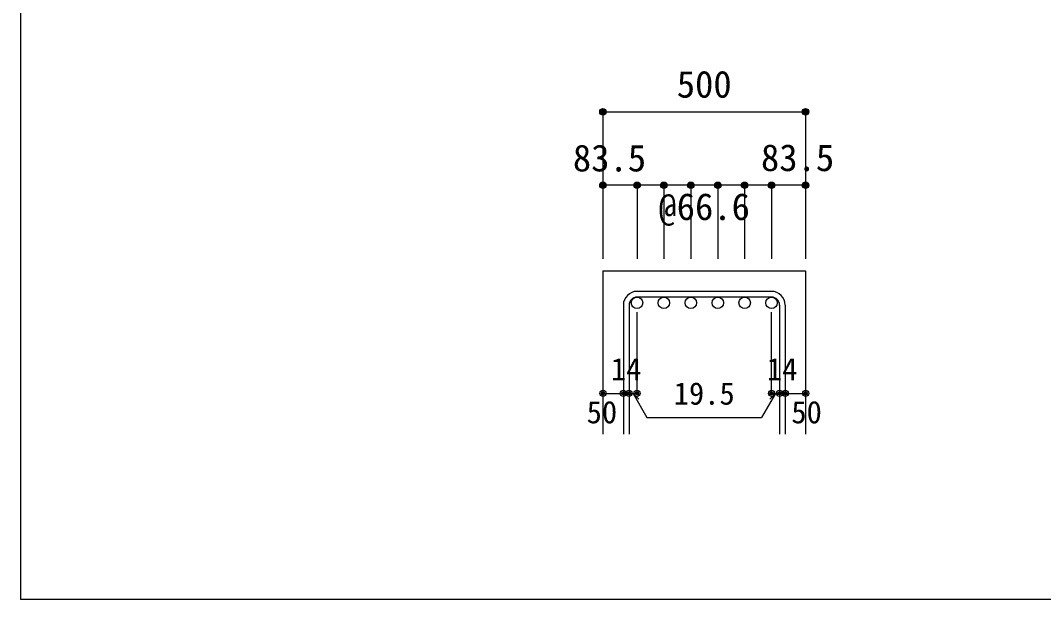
# Model space of a CAD drawing. Units: millimetres at full size, sheet at 1:30; details may follow other scales. Extents: x -5973 to 5954, y -4195 to 4201.
# Drawn here: x -5973 to -3464, y -4195 to -2776 of the extents above; entities that cross this region are included whole.
import ezdxf
from ezdxf.enums import TextEntityAlignment as Align

# ---------------------------------------------------------------- set-up
doc = ezdxf.new("R2010")
doc.units = ezdxf.units.MM
doc.header["$LTSCALE"] = 30
doc.header["$PDMODE"] = 32
doc.header["$PDSIZE"] = 15
for name, color, linetype in [('0-1_躯体線', 2, 'Continuous'), ('0-5_基礎梁筋', 7, 'Continuous'), ('0-6_スタラップ筋', 7, 'Continuous'), ('0-D_寸法', 4, 'Continuous'), ('F-0_枠', 6, 'Continuous')]:
    doc.layers.add(name, color=color, linetype=linetype)
doc.styles.add('ＭＳ ゴシック', font='')
doc.styles.get('ＭＳ ゴシック').set_extended_font_data('MS Gothic')

msp = doc.modelspace()

# ---------------------------------------------------------------- linework, layer by layer
at = {"layer": '0-1_躯体線'}
for p, q in [((-4544.3, -3389.89), (-4544.3, -3789.89)), ((-4544.3, -3389.89), (-4047.3, -3389.89)), ((-4047.3, -3389.89), (-4047.3, -3789.89))]:
    msp.add_line(p, q, dxfattribs=at)
at = {"layer": '0-5_基礎梁筋', "color": 3}
for centre in [(-4460.8, -3467.89), (-4394.8, -3467.89), (-4328.8, -3467.89), (-4262.8, -3467.89), (-4196.8, -3467.89), (-4130.8, -3467.89)]:
    msp.add_circle(centre, 14, dxfattribs=at)
at = {"layer": '0-6_スタラップ筋'}
for p, q in [((-4130.8, -3439.89), (-4460.8, -3439.89)), ((-4130.8, -3453.89), (-4460.8, -3453.89)), ((-4494.3, -3473.39), (-4494.3, -3789.89)), ((-4480.3, -3473.39), (-4480.3, -3789.89)), ((-4111.3, -3473.39), (-4111.3, -3789.89)), ((-4097.3, -3473.39), (-4097.3, -3789.89))]:
    msp.add_line(p, q, dxfattribs=at)
for centre, radius, start, end in [((-4460.8, -3473.39), 33.5, 90, 180), ((-4460.8, -3473.39), 19.5, 90, 180), ((-4130.8, -3473.39), 33.5, 0, 90), ((-4130.8, -3473.39), 19.5, 0, 90)]:
    msp.add_arc(centre, radius, start, end, dxfattribs=at)
at = {"layer": '0-D_寸法'}
for p, q in [((-4544.3, -2999.89), (-4544.3, -3179.89)), ((-4544.3, -2999.89), (-4047.3, -2999.89)), ((-4544.3, -2999.89), (-4047.3, -2999.89)), ((-4047.3, -2999.89), (-4047.3, -3179.89)), ((-4460.8, -3179.89), (-4544.3, -3179.89)), ((-4544.3, -3179.89), (-4544.3, -3359.89)), ((-4295.8, -3179.89), (-4460.8, -3179.89)), ((-4460.8, -3179.89), (-4460.8, -3359.89)), ((-4394.8, -3179.89), (-4394.8, -3359.89)), ((-4328.8, -3179.89), (-4328.8, -3359.89)), ((-4130.8, -3179.89), (-4295.8, -3179.89)), ((-4262.8, -3179.89), (-4262.8, -3359.89)), ((-4196.8, -3179.89), (-4196.8, -3359.89)), ((-4047.3, -3179.89), (-4130.8, -3179.89)), ((-4130.8, -3179.89), (-4130.8, -3359.89)), ((-4047.3, -3179.89), (-4047.3, -3359.89)), ((-4460.8, -3689.89), (-4460.8, -3490.56)), ((-4130.8, -3689.89), (-4130.8, -3490.56)), ((-4544.3, -3689.89), (-4494.3, -3689.89)), ((-4494.3, -3689.89), (-4460.8, -3689.89)), ((-4470.55, -3689.89), (-4456.41, -3704.04)), ((-4470.55, -3689.89), (-4436.33, -3749.17)), ((-4121.05, -3689.89), (-4155.27, -3749.17)), ((-4121.05, -3689.89), (-4135.19, -3704.04)), ((-4130.8, -3689.89), (-4047.3, -3689.89)), ((-4111.3, -3689.89), (-4097.3, -3689.89)), ((-4436.33, -3749.17), (-4155.27, -3749.17))]:
    msp.add_line(p, q, dxfattribs=at)
msp.add_lwpolyline([(-4047.3, -2999.89), (-4047.3, -3179.89), (-4047.3, -3359.89)], dxfattribs=at)
for centre, radius in [((-4544.3, -2999.89), 8), ((-4544.3, -2999.89), 7.2), ((-4544.3, -2999.89), 6.4), ((-4544.3, -2999.89), 5.6), ((-4544.3, -2999.89), 4.8), ((-4544.3, -2999.89), 4), ((-4544.3, -2999.89), 3.2), ((-4544.3, -2999.89), 2.4), ((-4544.3, -2999.89), 1.6), ((-4544.3, -2999.89), 0.8), ((-4047.3, -2999.89), 8), ((-4047.3, -2999.89), 7.2), ((-4047.3, -2999.89), 6.4), ((-4047.3, -2999.89), 5.6), ((-4047.3, -2999.89), 4.8), ((-4047.3, -2999.89), 4), ((-4047.3, -2999.89), 3.2), ((-4047.3, -2999.89), 2.4), ((-4047.3, -2999.89), 1.6), ((-4047.3, -2999.89), 0.8), ((-4544.3, -3179.89), 8), ((-4544.3, -3179.89), 7.2), ((-4544.3, -3179.89), 6.4), ((-4544.3, -3179.89), 5.6), ((-4544.3, -3179.89), 4.8), ((-4544.3, -3179.89), 4), ((-4544.3, -3179.89), 3.2), ((-4544.3, -3179.89), 2.4), ((-4544.3, -3179.89), 1.6), ((-4544.3, -3179.89), 0.8), ((-4460.8, -3179.89), 8), ((-4460.8, -3179.89), 7.2), ((-4460.8, -3179.89), 6.4), ((-4460.8, -3179.89), 5.6), ((-4460.8, -3179.89), 4.8), ((-4460.8, -3179.89), 4), ((-4460.8, -3179.89), 3.2), ((-4460.8, -3179.89), 2.4), ((-4460.8, -3179.89), 1.6), ((-4460.8, -3179.89), 0.8), ((-4394.8, -3179.89), 8), ((-4394.8, -3179.89), 7.2), ((-4394.8, -3179.89), 6.4), ((-4394.8, -3179.89), 5.6), ((-4394.8, -3179.89), 4.8), ((-4394.8, -3179.89), 4), ((-4394.8, -3179.89), 3.2), ((-4394.8, -3179.89), 2.4), ((-4394.8, -3179.89), 1.6), ((-4394.8, -3179.89), 0.8), ((-4328.8, -3179.89), 8), ((-4328.8, -3179.89), 7.2), ((-4328.8, -3179.89), 6.4), ((-4328.8, -3179.89), 5.6), ((-4328.8, -3179.89), 4.8), ((-4328.8, -3179.89), 4), ((-4328.8, -3179.89), 3.2), ((-4328.8, -3179.89), 2.4), ((-4328.8, -3179.89), 1.6), ((-4328.8, -3179.89), 0.8), ((-4262.8, -3179.89), 8), ((-4262.8, -3179.89), 7.2), ((-4262.8, -3179.89), 6.4), ((-4262.8, -3179.89), 5.6), ((-4262.8, -3179.89), 4.8), ((-4262.8, -3179.89), 4), ((-4262.8, -3179.89), 3.2), ((-4262.8, -3179.89), 2.4), ((-4262.8, -3179.89), 1.6), ((-4262.8, -3179.89), 0.8), ((-4196.8, -3179.89), 8), ((-4196.8, -3179.89), 7.2), ((-4196.8, -3179.89), 6.4), ((-4196.8, -3179.89), 5.6), ((-4196.8, -3179.89), 4.8), ((-4196.8, -3179.89), 4), ((-4196.8, -3179.89), 3.2), ((-4196.8, -3179.89), 2.4), ((-4196.8, -3179.89), 1.6), ((-4196.8, -3179.89), 0.8), ((-4130.8, -3179.89), 8), ((-4130.8, -3179.89), 7.2), ((-4130.8, -3179.89), 6.4), ((-4130.8, -3179.89), 5.6), ((-4130.8, -3179.89), 4.8), ((-4130.8, -3179.89), 4), ((-4130.8, -3179.89), 3.2), ((-4130.8, -3179.89), 2.4), ((-4130.8, -3179.89), 1.6), ((-4130.8, -3179.89), 0.8), ((-4047.3, -3179.89), 8), ((-4047.3, -3179.89), 7.2), ((-4047.3, -3179.89), 6.4), ((-4047.3, -3179.89), 5.6), ((-4047.3, -3179.89), 4.8), ((-4047.3, -3179.89), 4), ((-4047.3, -3179.89), 3.2), ((-4047.3, -3179.89), 2.4), ((-4047.3, -3179.89), 1.6), ((-4047.3, -3179.89), 0.8), ((-4544.3, -3689.89), 4), ((-4544.3, -3689.89), 3.6), ((-4544.3, -3689.89), 3.2), ((-4544.3, -3689.89), 2.8), ((-4544.3, -3689.89), 2.4), ((-4544.3, -3689.89), 2), ((-4544.3, -3689.89), 1.6), ((-4494.3, -3689.89), 4), ((-4494.3, -3689.89), 3.6), ((-4494.3, -3689.89), 3.2), ((-4494.3, -3689.89), 2.8), ((-4494.3, -3689.89), 2.4), ((-4494.3, -3689.89), 2), ((-4494.3, -3689.89), 1.6), ((-4480.3, -3689.89), 4), ((-4480.3, -3689.89), 3.6), ((-4480.3, -3689.89), 3.2), ((-4480.3, -3689.89), 2.8), ((-4480.3, -3689.89), 2.4), ((-4480.3, -3689.89), 2), ((-4480.3, -3689.89), 1.6), ((-4460.8, -3689.89), 4), ((-4460.8, -3689.89), 3.6), ((-4460.8, -3689.89), 3.2), ((-4460.8, -3689.89), 2.8), ((-4460.8, -3689.89), 2.4), ((-4460.8, -3689.89), 2), ((-4460.8, -3689.89), 1.6), ((-4130.8, -3689.89), 4), ((-4130.8, -3689.89), 3.6), ((-4130.8, -3689.89), 3.2), ((-4130.8, -3689.89), 2.8), ((-4130.8, -3689.89), 2.4), ((-4130.8, -3689.89), 2), ((-4130.8, -3689.89), 1.6), ((-4111.3, -3689.89), 4), ((-4111.3, -3689.89), 3.6), ((-4111.3, -3689.89), 3.2), ((-4111.3, -3689.89), 2.8), ((-4111.3, -3689.89), 2.4), ((-4111.3, -3689.89), 2), ((-4111.3, -3689.89), 1.6), ((-4097.3, -3689.89), 4), ((-4097.3, -3689.89), 3.6), ((-4097.3, -3689.89), 3.2), ((-4097.3, -3689.89), 2.8), ((-4097.3, -3689.89), 2.4), ((-4097.3, -3689.89), 2), ((-4097.3, -3689.89), 1.6), ((-4047.3, -3689.89), 4), ((-4047.3, -3689.89), 3.6), ((-4047.3, -3689.89), 3.2), ((-4047.3, -3689.89), 2.8), ((-4047.3, -3689.89), 2.4), ((-4047.3, -3689.89), 2), ((-4047.3, -3689.89), 1.6), ((-4544.3, -3689.89), 1.2), ((-4544.3, -3689.89), 0.8), ((-4544.3, -3689.89), 0.4), ((-4494.3, -3689.89), 1.2), ((-4494.3, -3689.89), 0.8), ((-4494.3, -3689.89), 0.4), ((-4480.3, -3689.89), 1.2), ((-4480.3, -3689.89), 0.8), ((-4480.3, -3689.89), 0.4), ((-4460.8, -3689.89), 1.2), ((-4460.8, -3689.89), 0.8), ((-4460.8, -3689.89), 0.4), ((-4130.8, -3689.89), 1.2), ((-4130.8, -3689.89), 0.8), ((-4130.8, -3689.89), 0.4), ((-4111.3, -3689.89), 1.2), ((-4111.3, -3689.89), 0.8), ((-4111.3, -3689.89), 0.4), ((-4097.3, -3689.89), 1.2), ((-4097.3, -3689.89), 0.8), ((-4097.3, -3689.89), 0.4), ((-4047.3, -3689.89), 1.2), ((-4047.3, -3689.89), 0.8), ((-4047.3, -3689.89), 0.4)]:
    msp.add_circle(centre, radius, dxfattribs=at)
at = {"layer": '0-D_寸法', "color": 7}
for p in [(-4544.3, -2999.89), (-4047.3, -2999.89), (-4544.3, -3179.89), (-4460.8, -3179.89), (-4394.8, -3179.89), (-4328.8, -3179.89), (-4262.8, -3179.89), (-4196.8, -3179.89), (-4130.8, -3179.89), (-4047.3, -3179.89), (-4544.3, -3689.89), (-4494.3, -3689.89), (-4480.3, -3689.89), (-4460.8, -3689.89), (-4130.8, -3689.89), (-4111.3, -3689.89), (-4097.3, -3689.89), (-4047.3, -3689.89)]:
    msp.add_point(p, dxfattribs=at)
at = {"layer": 'F-0_枠'}
for p in [(-5972.88, 4201.15), (5954.1, -4195.24)]:
    msp.add_line(p, (-5972.88, -4195.24), dxfattribs=at)

# ---------------------------------------------------------------- texts
at = {"layer": '0-D_寸法', "style": 'ＭＳ ゴシック'}
for s, height, p in [('500', 65.98, (-4363.3, -2984.89)), ('83.5', 65.98, (-4618.11, -3165.74)), ('83.5', 65.98, (-4156.8, -3164.89)), ('@66.6', 65.98, (-4408.3, -3284.89)), ('14', 54.99, (-4524.84, -3674.44)), ('14', 54.99, (-4142.26, -3674.44)), ('19.5', 54.99, (-4370.8, -3734.17)), ('50', 54.99, (-4584.3, -3779.89)), ('50', 54.99, (-4082.3, -3779.89))]:
    msp.add_text(s, height=height, dxfattribs=at).set_placement(p, align=Align.BOTTOM_LEFT)

doc.saveas('drawing.dxf')
